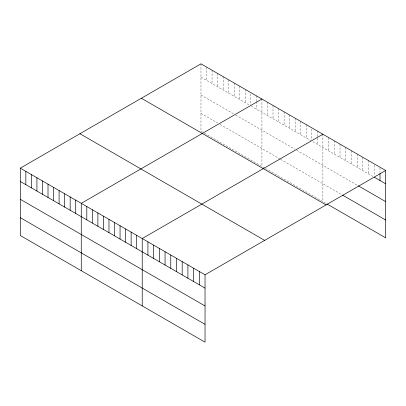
<?xml version="1.0" encoding="UTF-8"?>
<svg xmlns="http://www.w3.org/2000/svg" width="406" height="406" viewBox="0 0 406 406"><rect width="100%" height="100%" fill="white"/><g stroke="black" fill="none" stroke-linecap="round" stroke-linejoin="round"><path stroke-width="0.3" stroke-dasharray="2.03 1.52" d="M200.97 63.833L200.97 131.204L203.995 132.95M200.97 77.155L249.837 105.367M251.35 106.24L310.798 140.562M312.818 141.73L373.241 176.615M200.97 94.989L234.221 114.187M235.734 115.06L294.68 149.093M296.695 150.256L357.153 185.161M200.97 113.365L217.596 122.967M220.113 124.419L280.069 159.035M280.571 159.325L342.096 194.844M204.497 133.239L264.956 168.145M265.458 168.434L326.525 203.69M379.991 167.825L379.991 172.266M374.281 165.161L374.281 175.945M368.572 160.598L368.572 173.915M362.862 157.3L362.862 170.621M357.153 154.006L357.153 167.323M351.439 150.707L351.439 164.029M345.729 147.414L345.729 160.73M340.02 144.115L340.02 157.432M334.311 140.821L334.311 154.138M328.601 137.522L328.601 150.839M322.892 134.224L322.892 201.594M317.35 131.026L317.35 144.343M311.808 129.093L311.808 139.877M306.266 124.627L306.266 137.944M300.724 121.43L300.724 134.746M295.182 118.227L295.182 131.544M289.64 115.03L289.64 128.347M284.098 111.828L284.098 125.149M278.557 108.63L278.557 121.947M273.015 105.428L273.015 118.75M267.473 102.231L267.473 115.548M261.931 99.028L261.931 166.399M256.389 95.831L256.389 100.906M256.389 101.541L256.389 109.148M250.847 93.898L250.847 104.682M245.305 89.432L245.305 102.748M239.763 86.234L239.763 99.551M234.221 83.032L234.221 96.349M228.679 79.835L228.679 93.152M223.138 76.632L223.138 89.954M217.596 73.435L217.596 86.752M212.054 70.233L212.054 83.555M206.512 67.036L206.512 80.352"/><path stroke-width="0.61" d="M20.3 168.145L205.03 274.796L205.03 342.167L20.3 235.51L20.3 168.145L200.97 63.833L385.7 170.49L385.7 237.855L327.043 203.99M261.931 99.028L81.261 203.34L81.261 270.706M322.892 134.224L142.222 238.535L142.222 305.901M205.03 274.796L385.7 170.49M374.281 177.214L385.7 183.806M358.188 185.76L385.7 201.645M342.618 195.144L385.7 220.022M141.349 98.257L326.079 204.908M79.921 133.721L264.651 240.377M20.3 181.462L205.03 288.113M20.3 199.3L205.03 305.951M20.3 217.677L205.03 324.328M379.991 173.535L379.991 180.508M199.321 271.502L199.321 284.819M193.611 268.204L193.611 281.52M187.902 264.905L187.902 278.227M182.192 261.611L182.192 274.928M176.483 258.312L176.483 271.634M170.769 255.019L170.769 268.336M165.059 251.72L165.059 265.042M159.35 248.426L159.35 261.743M153.641 245.128L153.641 258.444M147.931 241.834L147.931 255.151M136.68 235.333L136.68 248.655M131.138 232.136L131.138 245.452M125.596 228.938L125.596 242.255M120.054 225.736L120.054 239.053M114.512 222.539L114.512 235.856M108.97 219.336L108.97 232.658M103.428 216.139L103.428 229.456M97.887 212.937L97.887 226.259M92.345 209.74L92.345 223.056M86.803 206.537L86.803 219.859M75.719 200.138L75.719 213.46M70.177 196.94L70.177 210.257M64.635 193.738L64.635 207.06M59.093 190.541L59.093 203.858M53.551 187.344L53.551 200.66M48.009 184.141L48.009 197.458M42.468 180.944L42.468 194.261M36.926 177.742L36.926 191.064M31.384 174.544L31.384 187.861M25.842 171.342L25.842 184.664"/></g></svg>
